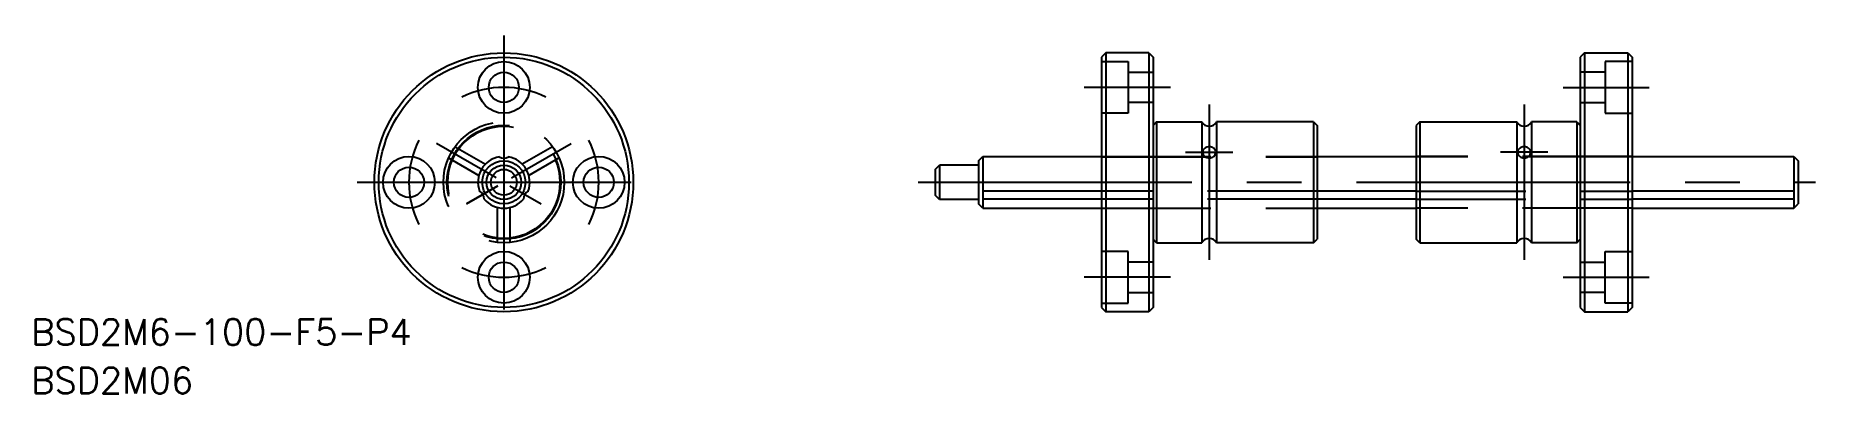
# Model space of a CAD drawing. Extents: x -54 to 152, y -24 to 17.
import ezdxf

# ---------------------------------------------------------------- set-up
doc = ezdxf.new("R2010")
doc.units = 0
doc.linetypes.add('CENTER', pattern=[50.8, 31.75, -6.35, 6.35, -6.35])
doc.linetypes.add('DASHED', pattern=[19.05, 12.7, -6.35])
doc.layers.get('0').update_dxf_attribs({"linetype": 'CONTINUOUS'})
doc.layers.add('CENTER', color=1, linetype='CENTER')
doc.styles.get("Standard").update_dxf_attribs({"font": 'txt.shx', "height": 3, "bigfont": 'bigfont.shx'})

msp = doc.modelspace()

# ---------------------------------------------------------------- linework, layer by layer
at = {"color": 7, "linetype": 'CONTINUOUS'}
for p, q in [((69.75, 15), (69.25, 14.5)), ((69.25, 14.5), (69.25, -14.5)), ((74.75, 15), (69.75, 15)), ((69.75, 15), (69.75, -15)), ((74.75, 15), (74.75, -15)), ((74.75, 15), (75.25, 14.5)), ((75.25, 14.5), (75.25, -14.5)), ((125.25, 15), (124.75, 14.5)), ((124.75, 14.5), (124.75, -14.5)), ((125.25, 15), (125.25, -15)), ((125.25, 15), (130.25, 15)), ((130.25, 15), (130.25, -15)), ((130.25, 15), (130.75, 14.5)), ((130.75, 14.5), (130.75, -14.5)), ((75.65, 7), (75.25, 6.6)), ((75.65, 7), (75.65, -7)), ((75.65, 7), (80.9, 7)), ((80.9, 7), (80.9, -7)), ((93.85, 7), (82.6, 7)), ((82.6, 7), (82.6, -7)), ((93.85, 7), (93.85, -7)), ((93.85, 7), (94.25, 6.6)), ((94.25, 6.6), (94.25, -6.6)), ((106.15, 7), (105.75, 6.6)), ((105.75, 6.6), (105.75, -6.6)), ((106.15, 7), (117.4, 7)), ((106.15, 7), (106.15, -7)), ((117.4, 7), (117.4, -7)), ((119.1, 7), (119.1, -7)), ((124.35, 7), (119.1, 7)), ((124.35, 7), (124.35, -7)), ((124.35, 7), (124.75, 6.6)), ((55, 2.5), (55.5, 3)), ((55, 2.5), (55, -2.5)), ((55.5, 3), (55.5, -3)), ((55.5, 3), (69.25, 3)), ((69.25, 2.95), (55.5, 2.95)), ((94.25, 3), (105.75, 3)), ((105.75, 2.95), (94.25, 2.95)), ((130.75, 3), (149.5, 3)), ((149.5, 2.95), (130.75, 2.95)), ((149.5, 3), (149.5, -3)), ((149.5, 3), (150, 2.5)), ((150, 2.5), (150, -2.5)), ((50, 1.5), (50.5, 2)), ((50, 1.5), (50, -1.5)), ((55, 2), (50.5, 2)), ((50.5, 2), (50.5, -2)), ((50.5, -2), (50, -1.5)), ((55, -2), (50.5, -2)), ((69.25, -1.02), (55.5, -1.02)), ((69.25, -1.94), (55.5, -1.94)), ((105.75, -1.02), (94.25, -1.02)), ((105.75, -1.94), (94.25, -1.94)), ((149.5, -1.02), (130.75, -1.02)), ((149.5, -1.94), (130.75, -1.94)), ((55.5, -3), (55, -2.5)), ((55.5, -3), (69.25, -3)), ((94.25, -3), (105.75, -3)), ((130.75, -3), (149.5, -3)), ((149.5, -3), (150, -2.5)), ((75.65, -7), (75.25, -6.6)), ((75.65, -7), (80.9, -7)), ((93.85, -7), (82.6, -7)), ((93.85, -7), (94.25, -6.6)), ((106.15, -7), (105.75, -6.6)), ((106.15, -7), (117.4, -7)), ((124.35, -7), (119.1, -7)), ((124.35, -7), (124.75, -6.6)), ((69.25, -14.5), (69.75, -15)), ((74.75, -15), (69.75, -15)), ((75.25, -14.5), (74.75, -15)), ((124.75, -14.5), (125.25, -15)), ((125.25, -15), (130.25, -15)), ((130.75, -14.5), (130.25, -15))]:
    msp.add_line(p, q, dxfattribs=at)
at = {"color": 3, "linetype": 'DASHED'}
for p, q in [((69.25, 14), (72.35, 14)), ((72.35, 14), (72.35, 8)), ((72.35, 12.75), (75.25, 12.75)), ((127.65, 12.75), (124.75, 12.75)), ((127.65, 14), (127.65, 8)), ((130.75, 14), (127.65, 14)), ((75.25, 9.25), (72.35, 9.25)), ((124.75, 9.25), (127.65, 9.25)), ((72.35, 8), (69.25, 8)), ((127.65, 8), (130.75, 8)), ((-5.65, 4.13), (-2.14, 2.1)), ((5.65, 4.13), (2.14, 2.1)), ((-6.4, 2.83), (-2.89, 0.8)), ((6.4, 2.83), (2.89, 0.8)), ((69.25, 3), (94.25, 3)), ((69.25, 2.95), (94.25, 2.95)), ((130.75, 3), (105.75, 3)), ((130.75, 2.95), (105.75, 2.95)), ((94.25, -1.02), (69.25, -1.02)), ((94.25, -1.94), (69.25, -1.94)), ((105.75, -1.02), (130.75, -1.02)), ((105.75, -1.94), (130.75, -1.94)), ((-0.75, -6.96), (-0.75, -2.9)), ((0.75, -6.96), (0.75, -2.9)), ((69.25, -3), (94.25, -3)), ((130.75, -3), (105.75, -3)), ((72.35, -8), (69.25, -8)), ((72.35, -14), (72.35, -8)), ((127.65, -14), (127.65, -8)), ((127.65, -8), (130.75, -8)), ((75.25, -9.25), (72.35, -9.25)), ((124.75, -9.25), (127.65, -9.25)), ((69.25, -14), (72.35, -14)), ((72.35, -12.75), (75.25, -12.75)), ((127.65, -12.75), (124.75, -12.75)), ((130.75, -14), (127.65, -14))]:
    msp.add_line(p, q, dxfattribs=at)
at = {"color": 7, "linetype": 'CONTINUOUS'}
for centre, radius in [((0, 0), 15), ((0, 0), 14.5), ((0, 11), 3), ((0, 11), 1.75), ((-11, 0), 3), ((0, 0), 2.5), ((11, 0), 3), ((-11, 0), 1.75), ((0, 0), 2), ((0, 0), 1.5), ((11, 0), 1.75), ((0, -11), 3), ((0, -11), 1.75)]:
    msp.add_circle(centre, radius, dxfattribs=at)
at = {"color": 3, "linetype": 'DASHED'}
for radius in [7, 6.6, 6.5]:
    msp.add_circle((0, 0), radius, dxfattribs=at)
at = {"color": 7, "linetype": 'CONTINUOUS'}
for centre, radius, start, end in [((81.75, 7.47), 0.971, 208.94, 331.06), ((118.25, 7.47), 0.971, 208.94, 331.06), ((81.74, 3.31), 0.817, 89.5317, 128.1011), ((81.76, 3.31), 0.817, 51.8989, 90.4683), ((118.24, 3.31), 0.817, 89.5317, 128.1011), ((118.26, 3.31), 0.817, 51.8989, 90.4683), ((0, 0), 3, 100.1952, 199.8048), ((0, 3.8), 1, 237.9266, 302.0734), ((0, 0), 3, 340.1952, 79.8048), ((81.61, 3.47), 0.613, 127.6083, 179.0223), ((81.61, 3.49), 0.613, 180.9777, 232.3917), ((81.74, 3.65), 0.817, 231.8989, 270.4683), ((81.76, 3.65), 0.817, 269.5317, 308.1011), ((81.89, 3.47), 0.613, 0.9777, 52.3917), ((81.89, 3.49), 0.613, 307.6083, 359.0223), ((118.11, 3.47), 0.613, 127.6083, 179.0223), ((118.11, 3.49), 0.613, 180.9777, 232.3917), ((118.24, 3.65), 0.817, 231.8989, 270.4683), ((118.26, 3.65), 0.817, 269.5317, 308.1011), ((118.39, 3.47), 0.613, 0.9777, 52.3917), ((118.39, 3.49), 0.613, 307.6083, 359.0223), ((-3.29, -1.9), 1, 357.9266, 62.0734), ((0, 0), 3, 220.1952, 319.8048), ((3.29, -1.9), 1, 117.9266, 182.0734), ((81.75, -7.47), 0.971, 28.94, 151.06), ((118.25, -7.47), 0.971, 28.94, 151.06)]:
    msp.add_arc(centre, radius, start, end, dxfattribs=at)
at = {"layer": 'CENTER', "color": 1, "linetype": 'CENTER'}
for p, q in [((0, 17), (0, -17)), ((77.25, 11), (67.25, 11)), ((122.75, 11), (132.75, 11)), ((81.75, 9), (81.75, -9)), ((118.25, 9), (118.25, -9)), ((-0.87, 0.5), (-7.79, 4.5)), ((0.87, 0.5), (7.79, 4.5)), ((79, 3.48), (84.5, 3.48)), ((121, 3.48), (115.5, 3.48)), ((-17, 0), (17, 0)), ((48, 0), (152, 0)), ((-4.33, -2.5), (-0.69, -0.4)), ((-0.69, -0.4), (-4.33, -2.5)), ((0.69, -0.4), (4.33, -2.5)), ((77.25, -11), (67.25, -11)), ((122.75, -11), (132.75, -11))]:
    msp.add_line(p, q, dxfattribs=at)
for start, end in [(63.7269, 116.2731), (153.7269, 206.2731), (333.7269, 26.2731), (243.7269, 296.2731)]:
    msp.add_arc((0, 0), 11, start, end, dxfattribs=at)

# ---------------------------------------------------------------- texts
at = {"color": 7, "linetype": 'CONTINUOUS'}
for s, p in [('BSD2M6-100-F5-P4', (-54.78, -18.84)), ('BSD2M06', (-54.78, -24.46))]:
    msp.add_text(s, height=3, dxfattribs=at).set_placement(p)

doc.saveas('drawing.dxf')
